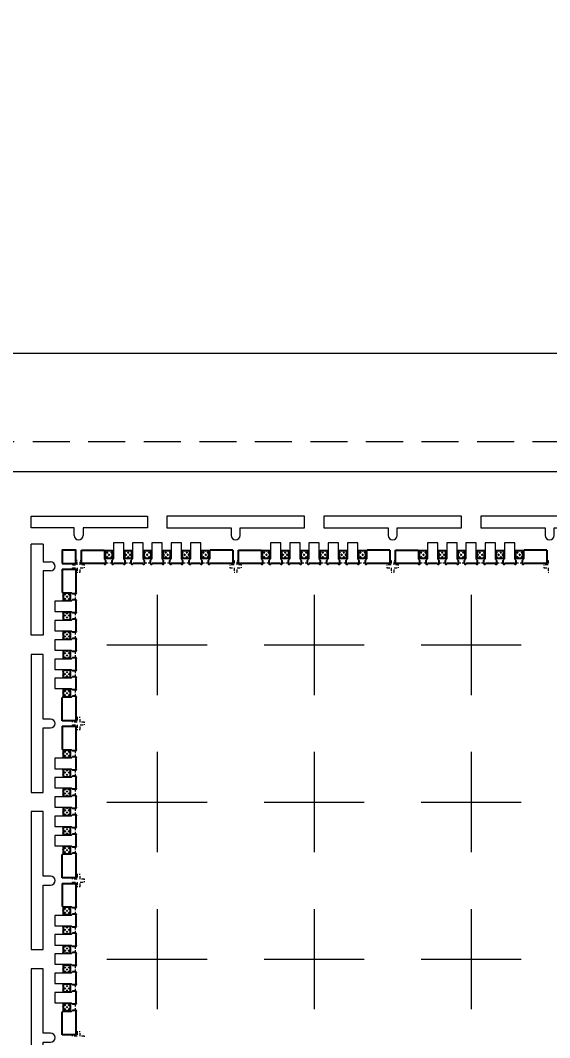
# Model space of a CAD drawing. Extents: x 2505 to 2922, y -308 to -10.
# Drawn here: x 2606.36 to 2624.23, y -97.45 to -63.13 of the extents above; entities that cross this region are included whole.
import ezdxf

# ---------------------------------------------------------------- set-up
doc = ezdxf.new("R2010")
doc.units = 0
doc.header["$LTSCALE"] = 5
doc.header["$MEASUREMENT"] = 0
for name, pattern in [('CENTER', [2, 1.25, -0.25, 0.25, -0.25]), ('HIDDEN', [0.375, 0.25, -0.125]), ('HIDDEN2', [4.7625, 3.175, -1.5875])]:
    doc.linetypes.add(name, pattern=pattern)
doc.layers.get('0').update_dxf_attribs({"linetype": 'CONTINUOUS'})
for name, color, linetype in [('1', 7, 'CONTINUOUS'), ('1D', 4, 'CONTINUOUS'), ('PLATING', 3, 'CONTINUOUS'), ('中心线', 1, 'CENTER')]:
    doc.layers.add(name, color=color, linetype=linetype)

msp = doc.modelspace()

# ---------------------------------------------------------------- hatches: boundary and pattern name
at = {"layer": 'PLATING', "lineweight": -3}
h = msp.add_hatch(dxfattribs=at)
h.set_pattern_fill('CROSS', color=3, scale=0.1)
h.set_pattern_definition([(315, (118.62963, -128.79987), (-0.070710678, -0.070710678), [0.05, -0.05]), (225, (118.66498, -128.79987), (-0.070710678, 0.070710678), [0.05, -0.05])])
h.paths.add_polyline_path([(2610.529, -81.0245), (2610.529, -81.2745), (2610.779, -81.2745), (2610.779, -81.0245)])
h.paths.add_polyline_path([(2609.879, -81.0245), (2609.879, -81.2745), (2610.129, -81.2745), (2610.129, -81.0245)])
h.paths.add_polyline_path([(2611.829, -81.0245), (2611.829, -81.2745), (2612.079, -81.2745), (2612.079, -81.0245)])
h.paths.add_polyline_path([(2609.229, -81.0245), (2609.229, -81.2745), (2609.479, -81.2745), (2609.479, -81.0245)])
h.paths.add_polyline_path([(2612.479, -81.0245), (2612.479, -81.2745), (2612.729, -81.2745), (2612.729, -81.0245)])
h.paths.add_polyline_path([(2611.179, -81.0245), (2611.179, -81.2745), (2611.429, -81.2745), (2611.429, -81.0245)])
h = msp.add_hatch(dxfattribs=at)
h.set_pattern_fill('CROSS', color=3, scale=0.1)
h.set_pattern_definition([(315, (123.92963, -128.79987), (-0.070710678, -0.070710678), [0.05, -0.05]), (225, (123.96498, -128.79987), (-0.070710678, 0.070710678), [0.05, -0.05])])
h.paths.add_polyline_path([(2615.829, -81.0245), (2615.829, -81.2745), (2616.079, -81.2745), (2616.079, -81.0245)])
h.paths.add_polyline_path([(2615.179, -81.0245), (2615.179, -81.2745), (2615.429, -81.2745), (2615.429, -81.0245)])
h.paths.add_polyline_path([(2617.129, -81.0245), (2617.129, -81.2745), (2617.379, -81.2745), (2617.379, -81.0245)])
h.paths.add_polyline_path([(2614.529, -81.0245), (2614.529, -81.2745), (2614.779, -81.2745), (2614.779, -81.0245)])
h.paths.add_polyline_path([(2617.779, -81.0245), (2617.779, -81.2745), (2618.029, -81.2745), (2618.029, -81.0245)])
h.paths.add_polyline_path([(2616.479, -81.0245), (2616.479, -81.2745), (2616.729, -81.2745), (2616.729, -81.0245)])
h = msp.add_hatch(dxfattribs=at)
h.set_pattern_fill('CROSS', color=3, scale=0.1)
h.set_pattern_definition([(315, (129.22963, -128.79987), (-0.070710678, -0.070710678), [0.05, -0.05]), (225, (129.26498, -128.79987), (-0.070710678, 0.070710678), [0.05, -0.05])])
h.paths.add_polyline_path([(2621.129, -81.0245), (2621.129, -81.2745), (2621.379, -81.2745), (2621.379, -81.0245)])
h.paths.add_polyline_path([(2620.479, -81.0245), (2620.479, -81.2745), (2620.729, -81.2745), (2620.729, -81.0245)])
h.paths.add_polyline_path([(2622.429, -81.0245), (2622.429, -81.2745), (2622.679, -81.2745), (2622.679, -81.0245)])
h.paths.add_polyline_path([(2619.829, -81.0245), (2619.829, -81.2745), (2620.079, -81.2745), (2620.079, -81.0245)])
h.paths.add_polyline_path([(2623.079, -81.0245), (2623.079, -81.2745), (2623.329, -81.2745), (2623.329, -81.0245)])
h.paths.add_polyline_path([(2621.779, -81.0245), (2621.779, -81.2745), (2622.029, -81.2745), (2622.029, -81.0245)])
h = msp.add_hatch(dxfattribs=at)
h.set_pattern_fill('CROSS', color=3, scale=0.1, angle=90)
h.set_pattern_definition([(45, (2655.57945, -2576.54886), (0.070710678, -0.070710678), [0.05, -0.05]), (315, (2655.57945, -2576.51351), (-0.070710678, -0.070710678), [0.05, -0.05])])
h.paths.add_polyline_path([(2607.804, -84.6495), (2608.054, -84.6495), (2608.054, -84.3995), (2607.804, -84.3995)])
h.paths.add_polyline_path([(2607.804, -85.2995), (2608.054, -85.2995), (2608.054, -85.0495), (2607.804, -85.0495)])
h.paths.add_polyline_path([(2607.804, -83.3495), (2608.054, -83.3495), (2608.054, -83.0995), (2607.804, -83.0995)])
h.paths.add_polyline_path([(2607.804, -85.9495), (2608.054, -85.9495), (2608.054, -85.6995), (2607.804, -85.6995)])
h.paths.add_polyline_path([(2607.804, -82.6995), (2608.054, -82.6995), (2608.054, -82.4495), (2607.804, -82.4495)])
h.paths.add_polyline_path([(2607.804, -83.9995), (2608.054, -83.9995), (2608.054, -83.7495), (2607.804, -83.7495)])
h = msp.add_hatch(dxfattribs=at)
h.set_pattern_fill('CROSS', color=3, scale=0.1, angle=90)
h.set_pattern_definition([(45, (2655.57945, -2581.84886), (0.070710678, -0.070710678), [0.05, -0.05]), (315, (2655.57945, -2581.81351), (-0.070710678, -0.070710678), [0.05, -0.05])])
h.paths.add_polyline_path([(2607.804, -89.9495), (2608.054, -89.9495), (2608.054, -89.6995), (2607.804, -89.6995)])
h.paths.add_polyline_path([(2607.804, -90.5995), (2608.054, -90.5995), (2608.054, -90.3495), (2607.804, -90.3495)])
h.paths.add_polyline_path([(2607.804, -88.6495), (2608.054, -88.6495), (2608.054, -88.3995), (2607.804, -88.3995)])
h.paths.add_polyline_path([(2607.804, -91.2495), (2608.054, -91.2495), (2608.054, -90.9995), (2607.804, -90.9995)])
h.paths.add_polyline_path([(2607.804, -87.9995), (2608.054, -87.9995), (2608.054, -87.7495), (2607.804, -87.7495)])
h.paths.add_polyline_path([(2607.804, -89.2995), (2608.054, -89.2995), (2608.054, -89.0495), (2607.804, -89.0495)])
h = msp.add_hatch(dxfattribs=at)
h.set_pattern_fill('CROSS', color=3, scale=0.1, angle=90)
h.set_pattern_definition([(45, (2655.57945, -2587.14886), (0.070710678, -0.070710678), [0.05, -0.05]), (315, (2655.57945, -2587.11351), (-0.070710678, -0.070710678), [0.05, -0.05])])
h.paths.add_polyline_path([(2607.804, -95.2495), (2608.054, -95.2495), (2608.054, -94.9995), (2607.804, -94.9995)])
h.paths.add_polyline_path([(2607.804, -95.8995), (2608.054, -95.8995), (2608.054, -95.6495), (2607.804, -95.6495)])
h.paths.add_polyline_path([(2607.804, -93.9495), (2608.054, -93.9495), (2608.054, -93.6995), (2607.804, -93.6995)])
h.paths.add_polyline_path([(2607.804, -96.5495), (2608.054, -96.5495), (2608.054, -96.2995), (2607.804, -96.2995)])
h.paths.add_polyline_path([(2607.804, -93.2995), (2608.054, -93.2995), (2608.054, -93.0495), (2607.804, -93.0495)])
h.paths.add_polyline_path([(2607.804, -94.5995), (2608.054, -94.5995), (2608.054, -94.3495), (2607.804, -94.3495)])

# ---------------------------------------------------------------- linework, layer by layer
at = {"lineweight": 0}
for p, q in [((2606.729, -80.2495, -0.0325), (2606.729, -79.8495, -0.0325)), ((2606.729, -79.8495, -0.0325), (2610.654, -79.8495, -0.0325)), ((2610.654, -79.8495, -0.0325), (2610.654, -80.2495, -0.0325)), ((2608.179, -80.2495, -0.0325), (2606.729, -80.2495, -0.0325)), ((2608.179, -80.5045, -0.0325), (2608.179, -80.2495, -0.0325)), ((2610.654, -80.2495, -0.0325), (2608.479, -80.2495, -0.0325)), ((2608.479, -80.2495, -0.0325), (2608.479, -80.5045, -0.0325)), ((2606.729, -83.8745, -0.0325), (2606.729, -80.8045, -0.0325)), ((2607.129, -80.8045, -0.0325), (2606.729, -80.8045, -0.0325)), ((2607.129, -80.8045, -0.0325), (2607.129, -81.3995, -0.0325)), ((2607.129, -81.3995, -0.0325), (2607.384, -81.3995, -0.0325)), ((2607.384, -81.6995, -0.0325), (2607.129, -81.6995, -0.0325)), ((2607.129, -81.6995, -0.0325), (2607.129, -83.8745, -0.0325)), ((2607.129, -83.8745, -0.0325), (2606.729, -83.8745, -0.0325))]:
    msp.add_line(p, q, dxfattribs=at)
for p, q in [((2608.424, -80.9995, -0.0325), (2609.204, -80.9995, -0.0325)), ((2613.534, -80.9995, -0.0325), (2612.754, -80.9995, -0.0325)), ((2613.724, -80.9995, -0.0325), (2614.504, -80.9995, -0.0325)), ((2618.834, -80.9995, -0.0325), (2618.054, -80.9995, -0.0325)), ((2619.024, -80.9995, -0.0325), (2619.804, -80.9995, -0.0325)), ((2624.134, -80.9995, -0.0325), (2623.354, -80.9995, -0.0325)), ((2607.779, -81.6445, -0.0325), (2607.779, -82.4245, -0.0325)), ((2609.249, -81.4545, -0.0325), (2609.249, -81.3495, -0.0325)), ((2609.459, -81.4545, -0.0325), (2609.459, -81.3495, -0.0325)), ((2609.899, -81.4545, -0.0325), (2609.899, -81.3495, -0.0325)), ((2610.109, -81.4545, -0.0325), (2610.109, -81.3495, -0.0325)), ((2610.549, -81.4545, -0.0325), (2610.549, -81.3495, -0.0325)), ((2610.759, -81.4545, -0.0325), (2610.759, -81.3495, -0.0325)), ((2611.199, -81.4545, -0.0325), (2611.199, -81.3495, -0.0325)), ((2611.409, -81.4545, -0.0325), (2611.409, -81.3495, -0.0325)), ((2611.849, -81.4545, -0.0325), (2611.849, -81.3495, -0.0325)), ((2612.059, -81.4545, -0.0325), (2612.059, -81.3495, -0.0325)), ((2612.499, -81.4545, -0.0325), (2612.499, -81.3495, -0.0325)), ((2612.709, -81.4545, -0.0325), (2612.709, -81.3495, -0.0325)), ((2614.549, -81.4545, -0.0325), (2614.549, -81.3495, -0.0325)), ((2614.759, -81.4545, -0.0325), (2614.759, -81.3495, -0.0325)), ((2615.199, -81.4545, -0.0325), (2615.199, -81.3495, -0.0325)), ((2615.409, -81.4545, -0.0325), (2615.409, -81.3495, -0.0325)), ((2615.849, -81.4545, -0.0325), (2615.849, -81.3495, -0.0325)), ((2616.059, -81.4545, -0.0325), (2616.059, -81.3495, -0.0325)), ((2616.499, -81.4545, -0.0325), (2616.499, -81.3495, -0.0325)), ((2616.709, -81.4545, -0.0325), (2616.709, -81.3495, -0.0325)), ((2617.149, -81.4545, -0.0325), (2617.149, -81.3495, -0.0325)), ((2617.359, -81.4545, -0.0325), (2617.359, -81.3495, -0.0325)), ((2617.799, -81.4545, -0.0325), (2617.799, -81.3495, -0.0325)), ((2618.009, -81.4545, -0.0325), (2618.009, -81.3495, -0.0325)), ((2619.849, -81.4545, -0.0325), (2619.849, -81.3495, -0.0325)), ((2620.059, -81.4545, -0.0325), (2620.059, -81.3495, -0.0325)), ((2620.499, -81.4545, -0.0325), (2620.499, -81.3495, -0.0325)), ((2620.709, -81.4545, -0.0325), (2620.709, -81.3495, -0.0325)), ((2621.149, -81.4545, -0.0325), (2621.149, -81.3495, -0.0325)), ((2621.359, -81.4545, -0.0325), (2621.359, -81.3495, -0.0325)), ((2621.799, -81.4545, -0.0325), (2621.799, -81.3495, -0.0325)), ((2622.009, -81.4545, -0.0325), (2622.009, -81.3495, -0.0325)), ((2622.449, -81.4545, -0.0325), (2622.449, -81.3495, -0.0325)), ((2622.659, -81.4545, -0.0325), (2622.659, -81.3495, -0.0325)), ((2623.099, -81.4545, -0.0325), (2623.099, -81.3495, -0.0325)), ((2623.309, -81.4545, -0.0325), (2623.309, -81.3495, -0.0325)), ((2608.234, -82.4695, -0.0325), (2608.129, -82.4695, -0.0325)), ((2608.234, -82.6795, -0.0325), (2608.129, -82.6795, -0.0325)), ((2608.234, -83.1195, -0.0325), (2608.129, -83.1195, -0.0325)), ((2608.234, -83.3295, -0.0325), (2608.129, -83.3295, -0.0325)), ((2608.234, -83.7695, -0.0325), (2608.129, -83.7695, -0.0325)), ((2608.234, -83.9795, -0.0325), (2608.129, -83.9795, -0.0325)), ((2608.234, -84.4195, -0.0325), (2608.129, -84.4195, -0.0325)), ((2608.234, -84.6295, -0.0325), (2608.129, -84.6295, -0.0325)), ((2608.234, -85.0695, -0.0325), (2608.129, -85.0695, -0.0325)), ((2608.234, -85.2795, -0.0325), (2608.129, -85.2795, -0.0325)), ((2608.234, -85.7195, -0.0325), (2608.129, -85.7195, -0.0325)), ((2607.779, -86.7545, -0.0325), (2607.779, -85.9745, -0.0325)), ((2608.234, -85.9295, -0.0325), (2608.129, -85.9295, -0.0325)), ((2607.779, -86.9445, -0.0325), (2607.779, -87.7245, -0.0325)), ((2608.234, -87.7695, -0.0325), (2608.129, -87.7695, -0.0325)), ((2608.234, -87.9795, -0.0325), (2608.129, -87.9795, -0.0325)), ((2608.234, -88.4195, -0.0325), (2608.129, -88.4195, -0.0325)), ((2608.234, -88.6295, -0.0325), (2608.129, -88.6295, -0.0325)), ((2608.234, -89.0695, -0.0325), (2608.129, -89.0695, -0.0325)), ((2608.234, -89.2795, -0.0325), (2608.129, -89.2795, -0.0325)), ((2608.234, -89.7195, -0.0325), (2608.129, -89.7195, -0.0325)), ((2608.234, -89.9295, -0.0325), (2608.129, -89.9295, -0.0325)), ((2608.234, -90.3695, -0.0325), (2608.129, -90.3695, -0.0325)), ((2608.234, -90.5795, -0.0325), (2608.129, -90.5795, -0.0325)), ((2607.779, -92.0545, -0.0325), (2607.779, -91.2745, -0.0325)), ((2608.234, -91.0195, -0.0325), (2608.129, -91.0195, -0.0325)), ((2608.234, -91.2295, -0.0325), (2608.129, -91.2295, -0.0325)), ((2607.779, -92.2445, -0.0325), (2607.779, -93.0245, -0.0325)), ((2608.234, -93.0695, -0.0325), (2608.129, -93.0695, -0.0325)), ((2608.234, -93.2795, -0.0325), (2608.129, -93.2795, -0.0325)), ((2608.234, -93.7195, -0.0325), (2608.129, -93.7195, -0.0325)), ((2608.234, -93.9295, -0.0325), (2608.129, -93.9295, -0.0325)), ((2608.234, -94.3695, -0.0325), (2608.129, -94.3695, -0.0325)), ((2608.234, -94.5795, -0.0325), (2608.129, -94.5795, -0.0325)), ((2608.234, -95.0195, -0.0325), (2608.129, -95.0195, -0.0325)), ((2608.234, -95.2295, -0.0325), (2608.129, -95.2295, -0.0325)), ((2608.234, -95.6695, -0.0325), (2608.129, -95.6695, -0.0325)), ((2608.234, -95.8795, -0.0325), (2608.129, -95.8795, -0.0325)), ((2608.234, -96.3195, -0.0325), (2608.129, -96.3195, -0.0325)), ((2607.779, -97.3545, -0.0325), (2607.779, -96.5745, -0.0325)), ((2608.234, -96.5295, -0.0325), (2608.129, -96.5295, -0.0325))]:
    msp.add_line(p, q)
at = {"lineweight": 0, "elevation": -0.0325}
msp.add_lwpolyline([(2677.229, -152.3495), (2601.729, -152.3495), (2600.729, -151.3495), (2600.729, -140.8495), (2601.329, -140.8495, 0.4142136), (2601.729, -140.4495), (2601.729, -121.2495, 0.4142136), (2601.329, -120.8495), (2600.729, -120.8495), (2600.729, -105.8495), (2601.329, -105.8495, 0.4142136), (2601.729, -105.4495), (2601.729, -86.2495, 0.4142136), (2601.329, -85.8495), (2600.729, -85.8495), (2600.729, -75.3495), (2601.729, -74.3495), (2677.229, -74.3495)], format="xyb", dxfattribs=at)
at = {"color": 1, "lineweight": 0, "elevation": -0.0325}
msp.add_lwpolyline([(2677.229, -148.3495), (2605.229, -148.3495), (2605.229, -78.3495), (2677.229, -78.3495)], dxfattribs=at)
at = {"lineweight": 0, "elevation": -0.0325}
for points in [[(2613.479, -80.5045, 1), (2613.779, -80.5045), (2613.779, -80.2495), (2615.954, -80.2495), (2615.954, -79.8495), (2611.304, -79.8495), (2611.304, -80.2495), (2613.479, -80.2495)], [(2618.779, -80.5045, 1), (2619.079, -80.5045), (2619.079, -80.2495), (2621.254, -80.2495), (2621.254, -79.8495), (2616.604, -79.8495), (2616.604, -80.2495), (2618.779, -80.2495)], [(2624.079, -80.5045, 1), (2624.379, -80.5045), (2624.379, -80.2495), (2626.554, -80.2495), (2626.554, -79.8495), (2621.904, -79.8495), (2621.904, -80.2495), (2624.079, -80.2495)], [(2607.384, -86.9995, 1), (2607.384, -86.6995), (2607.129, -86.6995), (2607.129, -84.5245), (2606.729, -84.5245), (2606.729, -89.1745), (2607.129, -89.1745), (2607.129, -86.9995)], [(2607.384, -92.2995, 1), (2607.384, -91.9995), (2607.129, -91.9995), (2607.129, -89.8245), (2606.729, -89.8245), (2606.729, -94.4745), (2607.129, -94.4745), (2607.129, -92.2995)], [(2607.384, -97.5995, 1), (2607.384, -97.2995), (2607.129, -97.2995), (2607.129, -95.1245), (2606.729, -95.1245), (2606.729, -99.7745), (2607.129, -99.7745), (2607.129, -97.5995)]]:
    msp.add_lwpolyline(points, format="xyb", close=True, dxfattribs=at)
at = {"elevation": -0.0325}
msp.add_lwpolyline([(2607.779, -81.4545), (2608.234, -81.4545), (2608.234, -80.9995), (2607.779, -80.9995)], close=True, dxfattribs=at)
for points in [[(2609.199, -81.4545), (2608.424, -81.4545), (2608.424, -80.9995)], [(2613.534, -80.9995), (2613.534, -81.4545), (2612.759, -81.4545)], [(2614.499, -81.4545), (2613.724, -81.4545), (2613.724, -80.9995)], [(2618.834, -80.9995), (2618.834, -81.4545), (2618.059, -81.4545)], [(2619.799, -81.4545), (2619.024, -81.4545), (2619.024, -80.9995)], [(2624.134, -80.9995), (2624.134, -81.4545), (2623.359, -81.4545)], [(2607.779, -81.6445), (2608.234, -81.6445), (2608.234, -82.4195)], [(2609.849, -81.4545), (2609.509, -81.4545)], [(2610.499, -81.4545), (2610.159, -81.4545)], [(2611.149, -81.4545), (2610.809, -81.4545)], [(2611.799, -81.4545), (2611.459, -81.4545)], [(2612.449, -81.4545), (2612.109, -81.4545)], [(2615.149, -81.4545), (2614.809, -81.4545)], [(2615.799, -81.4545), (2615.459, -81.4545)], [(2616.449, -81.4545), (2616.109, -81.4545)], [(2617.099, -81.4545), (2616.759, -81.4545)], [(2617.749, -81.4545), (2617.409, -81.4545)], [(2620.449, -81.4545), (2620.109, -81.4545)], [(2621.099, -81.4545), (2620.759, -81.4545)], [(2621.749, -81.4545), (2621.409, -81.4545)], [(2622.399, -81.4545), (2622.059, -81.4545)], [(2623.049, -81.4545), (2622.709, -81.4545)], [(2608.234, -82.7295), (2608.234, -83.0695)], [(2608.234, -83.3795), (2608.234, -83.7195)], [(2608.234, -84.0295), (2608.234, -84.3695)], [(2608.234, -84.6795), (2608.234, -85.0195)], [(2608.234, -85.3295), (2608.234, -85.6695)], [(2608.234, -85.9795), (2608.234, -86.7545), (2607.779, -86.7545)], [(2607.779, -86.9445), (2608.234, -86.9445), (2608.234, -87.7195)], [(2608.234, -88.0295), (2608.234, -88.3695)], [(2608.234, -88.6795), (2608.234, -89.0195)], [(2608.234, -89.3295), (2608.234, -89.6695)], [(2608.234, -89.9795), (2608.234, -90.3195)], [(2608.234, -90.6295), (2608.234, -90.9695)], [(2608.234, -91.2795), (2608.234, -92.0545), (2607.779, -92.0545)], [(2607.779, -92.2445), (2608.234, -92.2445), (2608.234, -93.0195)], [(2608.234, -93.3295), (2608.234, -93.6695)], [(2608.234, -93.9795), (2608.234, -94.3195)], [(2608.234, -94.6295), (2608.234, -94.9695)], [(2608.234, -95.2795), (2608.234, -95.6195)], [(2608.234, -95.9295), (2608.234, -96.2695)], [(2608.234, -96.5795), (2608.234, -97.3545), (2607.779, -97.3545)]]:
    msp.add_lwpolyline(points, dxfattribs=at)
at = {"lineweight": 0}
for centre, start, end in [((2608.329, -80.5045, -0.0325), 180, 0), ((2607.384, -81.5495, -0.0325), 270, 90)]:
    msp.add_arc(centre, 0.15, start, end, dxfattribs=at)
for centre, start, end in [((2609.224, -81.4545, -0.0325), 180, 360), ((2609.484, -81.4545, -0.0325), 180, 360), ((2609.874, -81.4545, -0.0325), 180, 360), ((2610.134, -81.4545, -0.0325), 180, 360), ((2610.524, -81.4545, -0.0325), 180, 360), ((2610.784, -81.4545, -0.0325), 180, 360), ((2611.174, -81.4545, -0.0325), 180, 360), ((2611.434, -81.4545, -0.0325), 180, 360), ((2611.824, -81.4545, -0.0325), 180, 360), ((2612.084, -81.4545, -0.0325), 180, 360), ((2612.474, -81.4545, -0.0325), 180, 360), ((2612.734, -81.4545, -0.0325), 180, 360), ((2614.524, -81.4545, -0.0325), 180, 360), ((2614.784, -81.4545, -0.0325), 180, 360), ((2615.174, -81.4545, -0.0325), 180, 360), ((2615.434, -81.4545, -0.0325), 180, 360), ((2615.824, -81.4545, -0.0325), 180, 360), ((2616.084, -81.4545, -0.0325), 180, 360), ((2616.474, -81.4545, -0.0325), 180, 360), ((2616.734, -81.4545, -0.0325), 180, 360), ((2617.124, -81.4545, -0.0325), 180, 360), ((2617.384, -81.4545, -0.0325), 180, 360), ((2617.774, -81.4545, -0.0325), 180, 360), ((2618.034, -81.4545, -0.0325), 180, 360), ((2619.824, -81.4545, -0.0325), 180, 360), ((2620.084, -81.4545, -0.0325), 180, 360), ((2620.474, -81.4545, -0.0325), 180, 360), ((2620.734, -81.4545, -0.0325), 180, 360), ((2621.124, -81.4545, -0.0325), 180, 360), ((2621.384, -81.4545, -0.0325), 180, 360), ((2621.774, -81.4545, -0.0325), 180, 360), ((2622.034, -81.4545, -0.0325), 180, 360), ((2622.424, -81.4545, -0.0325), 180, 360), ((2622.684, -81.4545, -0.0325), 180, 360), ((2623.074, -81.4545, -0.0325), 180, 360), ((2623.334, -81.4545, -0.0325), 180, 360), ((2608.234, -82.4445, -0.0325), 270, 90), ((2608.234, -82.7045, -0.0325), 270, 90), ((2608.234, -83.0945, -0.0325), 270, 90), ((2608.234, -83.3545, -0.0325), 270, 90), ((2608.234, -83.7445, -0.0325), 270, 90), ((2608.234, -84.0045, -0.0325), 270, 90), ((2608.234, -84.3945, -0.0325), 270, 90), ((2608.234, -84.6545, -0.0325), 270, 90), ((2608.234, -85.0445, -0.0325), 270, 90), ((2608.234, -85.3045, -0.0325), 270, 90), ((2608.234, -85.6945, -0.0325), 270, 90), ((2608.234, -85.9545, -0.0325), 270, 90), ((2608.234, -87.7445, -0.0325), 270, 90), ((2608.234, -88.0045, -0.0325), 270, 90), ((2608.234, -88.3945, -0.0325), 270, 90), ((2608.234, -88.6545, -0.0325), 270, 90), ((2608.234, -89.0445, -0.0325), 270, 90), ((2608.234, -89.3045, -0.0325), 270, 90), ((2608.234, -89.6945, -0.0325), 270, 90), ((2608.234, -89.9545, -0.0325), 270, 90), ((2608.234, -90.3445, -0.0325), 270, 90), ((2608.234, -90.6045, -0.0325), 270, 90), ((2608.234, -90.9945, -0.0325), 270, 90), ((2608.234, -91.2545, -0.0325), 270, 90), ((2608.234, -93.0445, -0.0325), 270, 90), ((2608.234, -93.3045, -0.0325), 270, 90), ((2608.234, -93.6945, -0.0325), 270, 90), ((2608.234, -93.9545, -0.0325), 270, 90), ((2608.234, -94.3445, -0.0325), 270, 90), ((2608.234, -94.6045, -0.0325), 270, 90), ((2608.234, -94.9945, -0.0325), 270, 90), ((2608.234, -95.2545, -0.0325), 270, 90), ((2608.234, -95.6445, -0.0325), 270, 90), ((2608.234, -95.9045, -0.0325), 270, 90), ((2608.234, -96.2945, -0.0325), 270, 90), ((2608.234, -96.5545, -0.0325), 270, 90)]:
    msp.add_arc(centre, 0.025, start, end)
at = {"layer": '1', "color": 0, "lineweight": 0}
for p, q in [((2609.204, -81.2995, -0.0325), (2609.204, -80.9995, -0.0325)), ((2609.504, -80.7495, -0.0325), (2609.504, -81.2995, -0.0325)), ((2609.854, -80.7495, -0.0325), (2609.504, -80.7495, -0.0325)), ((2609.854, -81.2995, -0.0325), (2609.854, -80.7495, -0.0325)), ((2610.154, -80.7495, -0.0325), (2610.154, -81.2995, -0.0325)), ((2610.504, -80.7495, -0.0325), (2610.154, -80.7495, -0.0325)), ((2610.504, -81.2995, -0.0325), (2610.504, -80.7495, -0.0325)), ((2610.804, -80.7495, -0.0325), (2610.804, -81.2995, -0.0325)), ((2611.154, -80.7495, -0.0325), (2610.804, -80.7495, -0.0325)), ((2611.154, -81.2995, -0.0325), (2611.154, -80.7495, -0.0325)), ((2611.454, -80.7495, -0.0325), (2611.454, -81.2995, -0.0325)), ((2611.804, -80.7495, -0.0325), (2611.454, -80.7495, -0.0325)), ((2611.804, -81.2995, -0.0325), (2611.804, -80.7495, -0.0325)), ((2612.104, -80.7495, -0.0325), (2612.104, -81.2995, -0.0325)), ((2612.454, -80.7495, -0.0325), (2612.104, -80.7495, -0.0325)), ((2612.454, -81.2995, -0.0325), (2612.454, -80.7495, -0.0325)), ((2612.754, -80.9995, -0.0325), (2612.754, -81.2995, -0.0325)), ((2614.504, -81.2995, -0.0325), (2614.504, -80.9995, -0.0325)), ((2614.804, -80.7495, -0.0325), (2614.804, -81.2995, -0.0325)), ((2615.154, -80.7495, -0.0325), (2614.804, -80.7495, -0.0325)), ((2615.154, -81.2995, -0.0325), (2615.154, -80.7495, -0.0325)), ((2615.454, -80.7495, -0.0325), (2615.454, -81.2995, -0.0325)), ((2615.804, -80.7495, -0.0325), (2615.454, -80.7495, -0.0325)), ((2615.804, -81.2995, -0.0325), (2615.804, -80.7495, -0.0325)), ((2616.104, -80.7495, -0.0325), (2616.104, -81.2995, -0.0325)), ((2616.454, -80.7495, -0.0325), (2616.104, -80.7495, -0.0325)), ((2616.454, -81.2995, -0.0325), (2616.454, -80.7495, -0.0325)), ((2616.754, -80.7495, -0.0325), (2616.754, -81.2995, -0.0325)), ((2617.104, -80.7495, -0.0325), (2616.754, -80.7495, -0.0325)), ((2617.104, -81.2995, -0.0325), (2617.104, -80.7495, -0.0325)), ((2617.404, -80.7495, -0.0325), (2617.404, -81.2995, -0.0325)), ((2617.754, -80.7495, -0.0325), (2617.404, -80.7495, -0.0325)), ((2617.754, -81.2995, -0.0325), (2617.754, -80.7495, -0.0325)), ((2618.054, -80.9995, -0.0325), (2618.054, -81.2995, -0.0325)), ((2619.804, -81.2995, -0.0325), (2619.804, -80.9995, -0.0325)), ((2620.104, -80.7495, -0.0325), (2620.104, -81.2995, -0.0325)), ((2620.454, -80.7495, -0.0325), (2620.104, -80.7495, -0.0325)), ((2620.454, -81.2995, -0.0325), (2620.454, -80.7495, -0.0325)), ((2620.754, -80.7495, -0.0325), (2620.754, -81.2995, -0.0325)), ((2621.104, -80.7495, -0.0325), (2620.754, -80.7495, -0.0325)), ((2621.104, -81.2995, -0.0325), (2621.104, -80.7495, -0.0325)), ((2621.404, -80.7495, -0.0325), (2621.404, -81.2995, -0.0325)), ((2621.754, -80.7495, -0.0325), (2621.404, -80.7495, -0.0325)), ((2621.754, -81.2995, -0.0325), (2621.754, -80.7495, -0.0325)), ((2622.054, -80.7495, -0.0325), (2622.054, -81.2995, -0.0325)), ((2622.404, -80.7495, -0.0325), (2622.054, -80.7495, -0.0325)), ((2622.404, -81.2995, -0.0325), (2622.404, -80.7495, -0.0325)), ((2622.704, -80.7495, -0.0325), (2622.704, -81.2995, -0.0325)), ((2623.054, -80.7495, -0.0325), (2622.704, -80.7495, -0.0325)), ((2623.054, -81.2995, -0.0325), (2623.054, -80.7495, -0.0325)), ((2623.354, -80.9995, -0.0325), (2623.354, -81.2995, -0.0325)), ((2609.249, -81.3495, -0.0325), (2609.204, -81.2995, -0.0325)), ((2609.459, -81.3495, -0.0325), (2609.504, -81.2995, -0.0325)), ((2609.899, -81.3495, -0.0325), (2609.854, -81.2995, -0.0325)), ((2610.109, -81.3495, -0.0325), (2610.154, -81.2995, -0.0325)), ((2610.549, -81.3495, -0.0325), (2610.504, -81.2995, -0.0325)), ((2610.759, -81.3495, -0.0325), (2610.804, -81.2995, -0.0325)), ((2611.199, -81.3495, -0.0325), (2611.154, -81.2995, -0.0325)), ((2611.409, -81.3495, -0.0325), (2611.454, -81.2995, -0.0325)), ((2611.849, -81.3495, -0.0325), (2611.804, -81.2995, -0.0325)), ((2612.059, -81.3495, -0.0325), (2612.104, -81.2995, -0.0325)), ((2612.499, -81.3495, -0.0325), (2612.454, -81.2995, -0.0325)), ((2612.709, -81.3495, -0.0325), (2612.754, -81.2995, -0.0325)), ((2614.549, -81.3495, -0.0325), (2614.504, -81.2995, -0.0325)), ((2614.759, -81.3495, -0.0325), (2614.804, -81.2995, -0.0325)), ((2615.199, -81.3495, -0.0325), (2615.154, -81.2995, -0.0325)), ((2615.409, -81.3495, -0.0325), (2615.454, -81.2995, -0.0325)), ((2615.849, -81.3495, -0.0325), (2615.804, -81.2995, -0.0325)), ((2616.059, -81.3495, -0.0325), (2616.104, -81.2995, -0.0325)), ((2616.499, -81.3495, -0.0325), (2616.454, -81.2995, -0.0325)), ((2616.709, -81.3495, -0.0325), (2616.754, -81.2995, -0.0325)), ((2617.149, -81.3495, -0.0325), (2617.104, -81.2995, -0.0325)), ((2617.359, -81.3495, -0.0325), (2617.404, -81.2995, -0.0325)), ((2617.799, -81.3495, -0.0325), (2617.754, -81.2995, -0.0325)), ((2618.009, -81.3495, -0.0325), (2618.054, -81.2995, -0.0325)), ((2619.849, -81.3495, -0.0325), (2619.804, -81.2995, -0.0325)), ((2620.059, -81.3495, -0.0325), (2620.104, -81.2995, -0.0325)), ((2620.499, -81.3495, -0.0325), (2620.454, -81.2995, -0.0325)), ((2620.709, -81.3495, -0.0325), (2620.754, -81.2995, -0.0325)), ((2621.149, -81.3495, -0.0325), (2621.104, -81.2995, -0.0325)), ((2621.359, -81.3495, -0.0325), (2621.404, -81.2995, -0.0325)), ((2621.799, -81.3495, -0.0325), (2621.754, -81.2995, -0.0325)), ((2622.009, -81.3495, -0.0325), (2622.054, -81.2995, -0.0325)), ((2622.449, -81.3495, -0.0325), (2622.404, -81.2995, -0.0325)), ((2622.659, -81.3495, -0.0325), (2622.704, -81.2995, -0.0325)), ((2623.099, -81.3495, -0.0325), (2623.054, -81.2995, -0.0325)), ((2623.309, -81.3495, -0.0325), (2623.354, -81.2995, -0.0325)), ((2607.779, -82.4245, -0.0325), (2608.079, -82.4245, -0.0325)), ((2608.129, -82.4695, -0.0325), (2608.079, -82.4245, -0.0325)), ((2608.129, -82.6795, -0.0325), (2608.079, -82.7245, -0.0325)), ((2608.079, -82.7245, -0.0325), (2607.529, -82.7245, -0.0325)), ((2607.529, -82.7245, -0.0325), (2607.529, -83.0745, -0.0325)), ((2607.529, -83.0745, -0.0325), (2608.079, -83.0745, -0.0325)), ((2608.079, -83.3745, -0.0325), (2607.529, -83.3745, -0.0325)), ((2607.529, -83.3745, -0.0325), (2607.529, -83.7245, -0.0325)), ((2608.129, -83.1195, -0.0325), (2608.079, -83.0745, -0.0325)), ((2608.129, -83.3295, -0.0325), (2608.079, -83.3745, -0.0325)), ((2607.529, -83.7245, -0.0325), (2608.079, -83.7245, -0.0325)), ((2608.129, -83.7695, -0.0325), (2608.079, -83.7245, -0.0325)), ((2608.079, -84.0245, -0.0325), (2607.529, -84.0245, -0.0325)), ((2607.529, -84.0245, -0.0325), (2607.529, -84.3745, -0.0325)), ((2608.129, -83.9795, -0.0325), (2608.079, -84.0245, -0.0325)), ((2607.529, -84.3745, -0.0325), (2608.079, -84.3745, -0.0325)), ((2608.129, -84.4195, -0.0325), (2608.079, -84.3745, -0.0325)), ((2608.079, -84.6745, -0.0325), (2607.529, -84.6745, -0.0325)), ((2607.529, -84.6745, -0.0325), (2607.529, -85.0245, -0.0325)), ((2608.129, -84.6295, -0.0325), (2608.079, -84.6745, -0.0325)), ((2607.529, -85.0245, -0.0325), (2608.079, -85.0245, -0.0325)), ((2608.129, -85.0695, -0.0325), (2608.079, -85.0245, -0.0325)), ((2608.079, -85.3245, -0.0325), (2607.529, -85.3245, -0.0325)), ((2607.529, -85.3245, -0.0325), (2607.529, -85.6745, -0.0325)), ((2608.129, -85.2795, -0.0325), (2608.079, -85.3245, -0.0325)), ((2607.529, -85.6745, -0.0325), (2608.079, -85.6745, -0.0325)), ((2608.129, -85.7195, -0.0325), (2608.079, -85.6745, -0.0325)), ((2608.079, -85.9745, -0.0325), (2607.779, -85.9745, -0.0325)), ((2608.129, -85.9295, -0.0325), (2608.079, -85.9745, -0.0325)), ((2607.779, -87.7245, -0.0325), (2608.079, -87.7245, -0.0325)), ((2608.129, -87.7695, -0.0325), (2608.079, -87.7245, -0.0325)), ((2608.079, -88.0245, -0.0325), (2607.529, -88.0245, -0.0325)), ((2607.529, -88.0245, -0.0325), (2607.529, -88.3745, -0.0325)), ((2608.129, -87.9795, -0.0325), (2608.079, -88.0245, -0.0325)), ((2607.529, -88.3745, -0.0325), (2608.079, -88.3745, -0.0325)), ((2608.129, -88.4195, -0.0325), (2608.079, -88.3745, -0.0325)), ((2608.079, -88.6745, -0.0325), (2607.529, -88.6745, -0.0325)), ((2607.529, -88.6745, -0.0325), (2607.529, -89.0245, -0.0325)), ((2608.129, -88.6295, -0.0325), (2608.079, -88.6745, -0.0325)), ((2607.529, -89.0245, -0.0325), (2608.079, -89.0245, -0.0325)), ((2608.129, -89.0695, -0.0325), (2608.079, -89.0245, -0.0325)), ((2608.079, -89.3245, -0.0325), (2607.529, -89.3245, -0.0325)), ((2607.529, -89.3245, -0.0325), (2607.529, -89.6745, -0.0325)), ((2608.129, -89.2795, -0.0325), (2608.079, -89.3245, -0.0325)), ((2607.529, -89.6745, -0.0325), (2608.079, -89.6745, -0.0325)), ((2608.129, -89.7195, -0.0325), (2608.079, -89.6745, -0.0325)), ((2608.079, -89.9745, -0.0325), (2607.529, -89.9745, -0.0325)), ((2607.529, -89.9745, -0.0325), (2607.529, -90.3245, -0.0325)), ((2608.129, -89.9295, -0.0325), (2608.079, -89.9745, -0.0325)), ((2607.529, -90.3245, -0.0325), (2608.079, -90.3245, -0.0325)), ((2608.129, -90.3695, -0.0325), (2608.079, -90.3245, -0.0325)), ((2608.129, -90.5795, -0.0325), (2608.079, -90.6245, -0.0325)), ((2608.079, -90.6245, -0.0325), (2607.529, -90.6245, -0.0325)), ((2607.529, -90.6245, -0.0325), (2607.529, -90.9745, -0.0325)), ((2607.529, -90.9745, -0.0325), (2608.079, -90.9745, -0.0325)), ((2608.079, -91.2745, -0.0325), (2607.779, -91.2745, -0.0325)), ((2608.129, -91.0195, -0.0325), (2608.079, -90.9745, -0.0325)), ((2608.129, -91.2295, -0.0325), (2608.079, -91.2745, -0.0325)), ((2608.079, -93.3245, -0.0325), (2607.529, -93.3245, -0.0325)), ((2607.529, -93.3245, -0.0325), (2607.529, -93.6745, -0.0325)), ((2607.779, -93.0245, -0.0325), (2608.079, -93.0245, -0.0325)), ((2608.129, -93.0695, -0.0325), (2608.079, -93.0245, -0.0325)), ((2608.129, -93.2795, -0.0325), (2608.079, -93.3245, -0.0325)), ((2607.529, -93.6745, -0.0325), (2608.079, -93.6745, -0.0325)), ((2608.129, -93.7195, -0.0325), (2608.079, -93.6745, -0.0325)), ((2608.079, -93.9745, -0.0325), (2607.529, -93.9745, -0.0325)), ((2607.529, -93.9745, -0.0325), (2607.529, -94.3245, -0.0325)), ((2608.129, -93.9295, -0.0325), (2608.079, -93.9745, -0.0325)), ((2607.529, -94.3245, -0.0325), (2608.079, -94.3245, -0.0325)), ((2608.129, -94.3695, -0.0325), (2608.079, -94.3245, -0.0325)), ((2608.079, -94.6245, -0.0325), (2607.529, -94.6245, -0.0325)), ((2607.529, -94.6245, -0.0325), (2607.529, -94.9745, -0.0325)), ((2608.129, -94.5795, -0.0325), (2608.079, -94.6245, -0.0325)), ((2607.529, -94.9745, -0.0325), (2608.079, -94.9745, -0.0325)), ((2608.129, -95.0195, -0.0325), (2608.079, -94.9745, -0.0325)), ((2608.079, -95.2745, -0.0325), (2607.529, -95.2745, -0.0325)), ((2607.529, -95.2745, -0.0325), (2607.529, -95.6245, -0.0325)), ((2608.129, -95.2295, -0.0325), (2608.079, -95.2745, -0.0325)), ((2607.529, -95.6245, -0.0325), (2608.079, -95.6245, -0.0325)), ((2608.129, -95.6695, -0.0325), (2608.079, -95.6245, -0.0325)), ((2608.079, -95.9245, -0.0325), (2607.529, -95.9245, -0.0325)), ((2607.529, -95.9245, -0.0325), (2607.529, -96.2745, -0.0325)), ((2608.129, -95.8795, -0.0325), (2608.079, -95.9245, -0.0325)), ((2607.529, -96.2745, -0.0325), (2608.079, -96.2745, -0.0325)), ((2608.129, -96.3195, -0.0325), (2608.079, -96.2745, -0.0325)), ((2608.079, -96.5745, -0.0325), (2607.779, -96.5745, -0.0325)), ((2608.129, -96.5295, -0.0325), (2608.079, -96.5745, -0.0325))]:
    msp.add_line(p, q, dxfattribs=at)
at = {"layer": '1D', "color": 4, "linetype": 'HIDDEN', "lineweight": 0}
msp.add_line((2681.155, -77.3495, -0.0325), (2600.729, -77.3495, -0.0325), dxfattribs=at)
at = {"layer": '1D', "color": 4, "linetype": 'HIDDEN', "lineweight": 0, "ltscale": 0.05, "elevation": -0.0325}
for points in [[(2608.129, -81.4545), (2608.129, -81.4995), (2608.279, -81.4995), (2608.279, -81.3495), (2608.234, -81.3495)], [(2608.129, -81.6445), (2608.129, -81.5995), (2608.279, -81.5995), (2608.279, -81.7495), (2608.304, -81.7495)], [(2608.354, -81.7495), (2608.379, -81.7495), (2608.379, -81.5995), (2608.529, -81.5995), (2608.529, -81.5745)], [(2608.529, -81.5245), (2608.529, -81.4995), (2608.379, -81.4995), (2608.379, -81.3495), (2608.424, -81.3495)], [(2613.534, -81.3495), (2613.579, -81.3495), (2613.579, -81.4995), (2613.429, -81.4995), (2613.429, -81.5245)], [(2613.429, -81.5745), (2613.429, -81.5995), (2613.579, -81.5995), (2613.579, -81.7495), (2613.604, -81.7495)], [(2613.654, -81.7495), (2613.679, -81.7495), (2613.679, -81.5995), (2613.829, -81.5995), (2613.829, -81.5745)], [(2613.829, -81.5245), (2613.829, -81.4995), (2613.679, -81.4995), (2613.679, -81.3495), (2613.724, -81.3495)], [(2618.834, -81.3495), (2618.879, -81.3495), (2618.879, -81.4995), (2618.729, -81.4995), (2618.729, -81.5245)], [(2618.729, -81.5745), (2618.729, -81.5995), (2618.879, -81.5995), (2618.879, -81.7495), (2618.904, -81.7495)], [(2618.954, -81.7495), (2618.979, -81.7495), (2618.979, -81.5995), (2619.129, -81.5995), (2619.129, -81.5745)], [(2619.129, -81.5245), (2619.129, -81.4995), (2618.979, -81.4995), (2618.979, -81.3495), (2619.024, -81.3495)], [(2624.134, -81.3495), (2624.179, -81.3495), (2624.179, -81.4995), (2624.029, -81.4995), (2624.029, -81.5245)], [(2624.029, -81.5745), (2624.029, -81.5995), (2624.179, -81.5995), (2624.179, -81.7495), (2624.204, -81.7495)], [(2608.304, -86.6495), (2608.279, -86.6495), (2608.279, -86.7995), (2608.129, -86.7995), (2608.129, -86.7545)], [(2608.529, -86.8245), (2608.529, -86.7995), (2608.379, -86.7995), (2608.379, -86.6495), (2608.354, -86.6495)], [(2608.129, -86.9445), (2608.129, -86.8995), (2608.279, -86.8995), (2608.279, -87.0495), (2608.304, -87.0495)], [(2608.354, -87.0495), (2608.379, -87.0495), (2608.379, -86.8995), (2608.529, -86.8995), (2608.529, -86.8745)], [(2608.304, -91.9495), (2608.279, -91.9495), (2608.279, -92.0995), (2608.129, -92.0995), (2608.129, -92.0545)], [(2608.529, -92.1245), (2608.529, -92.0995), (2608.379, -92.0995), (2608.379, -91.9495), (2608.354, -91.9495)], [(2608.129, -92.2445), (2608.129, -92.1995), (2608.279, -92.1995), (2608.279, -92.3495), (2608.304, -92.3495)], [(2608.354, -92.3495), (2608.379, -92.3495), (2608.379, -92.1995), (2608.529, -92.1995), (2608.529, -92.1745)], [(2608.304, -97.2495), (2608.279, -97.2495), (2608.279, -97.3995), (2608.129, -97.3995), (2608.129, -97.3545)], [(2608.529, -97.4245), (2608.529, -97.3995), (2608.379, -97.3995), (2608.379, -97.2495), (2608.354, -97.2495)]]:
    msp.add_lwpolyline(points, dxfattribs=at)
at = {"layer": '1D', "linetype": 'HIDDEN2', "lineweight": 13, "ltscale": 0.005, "elevation": -0.0325}
for points in [[(2609.249, -81.4295), (2609.329, -81.4295)], [(2609.379, -81.4295), (2609.459, -81.4295)], [(2609.899, -81.4295), (2609.979, -81.4295)], [(2610.029, -81.4295), (2610.109, -81.4295)], [(2610.549, -81.4295), (2610.629, -81.4295)], [(2610.679, -81.4295), (2610.759, -81.4295)], [(2611.199, -81.4295), (2611.279, -81.4295)], [(2611.329, -81.4295), (2611.409, -81.4295)], [(2611.849, -81.4295), (2611.929, -81.4295)], [(2611.979, -81.4295), (2612.059, -81.4295)], [(2612.499, -81.4295), (2612.579, -81.4295)], [(2612.629, -81.4295), (2612.709, -81.4295)], [(2614.549, -81.4295), (2614.629, -81.4295)], [(2614.679, -81.4295), (2614.759, -81.4295)], [(2615.199, -81.4295), (2615.279, -81.4295)], [(2615.329, -81.4295), (2615.409, -81.4295)], [(2615.849, -81.4295), (2615.929, -81.4295)], [(2615.979, -81.4295), (2616.059, -81.4295)], [(2616.499, -81.4295), (2616.579, -81.4295)], [(2616.629, -81.4295), (2616.709, -81.4295)], [(2617.149, -81.4295), (2617.229, -81.4295)], [(2617.279, -81.4295), (2617.359, -81.4295)], [(2617.799, -81.4295), (2617.879, -81.4295)], [(2617.929, -81.4295), (2618.009, -81.4295)], [(2619.849, -81.4295), (2619.929, -81.4295)], [(2619.979, -81.4295), (2620.059, -81.4295)], [(2620.499, -81.4295), (2620.579, -81.4295)], [(2620.629, -81.4295), (2620.709, -81.4295)], [(2621.149, -81.4295), (2621.229, -81.4295)], [(2621.279, -81.4295), (2621.359, -81.4295)], [(2621.799, -81.4295), (2621.879, -81.4295)], [(2621.929, -81.4295), (2622.009, -81.4295)], [(2622.449, -81.4295), (2622.529, -81.4295)], [(2622.579, -81.4295), (2622.659, -81.4295)], [(2623.099, -81.4295), (2623.179, -81.4295)], [(2623.229, -81.4295), (2623.309, -81.4295)], [(2608.209, -82.4695), (2608.209, -82.5495)], [(2608.209, -82.5995), (2608.209, -82.6795)], [(2608.209, -83.1195), (2608.209, -83.1995)], [(2608.209, -83.2495), (2608.209, -83.3295)], [(2608.209, -83.7695), (2608.209, -83.8495)], [(2608.209, -83.8995), (2608.209, -83.9795)], [(2608.209, -84.4195), (2608.209, -84.4995)], [(2608.209, -84.5495), (2608.209, -84.6295)], [(2608.209, -85.0695), (2608.209, -85.1495)], [(2608.209, -85.1995), (2608.209, -85.2795)], [(2608.209, -85.7195), (2608.209, -85.7995)], [(2608.209, -85.8495), (2608.209, -85.9295)], [(2608.209, -87.7695), (2608.209, -87.8495)], [(2608.209, -87.8995), (2608.209, -87.9795)], [(2608.209, -88.4195), (2608.209, -88.4995)], [(2608.209, -88.5495), (2608.209, -88.6295)], [(2608.209, -89.0695), (2608.209, -89.1495)], [(2608.209, -89.1995), (2608.209, -89.2795)], [(2608.209, -89.7195), (2608.209, -89.7995)], [(2608.209, -89.8495), (2608.209, -89.9295)], [(2608.209, -90.3695), (2608.209, -90.4495)], [(2608.209, -90.4995), (2608.209, -90.5795)], [(2608.209, -91.0195), (2608.209, -91.0995)], [(2608.209, -91.1495), (2608.209, -91.2295)], [(2608.209, -93.0695), (2608.209, -93.1495)], [(2608.209, -93.1995), (2608.209, -93.2795)], [(2608.209, -93.7195), (2608.209, -93.7995)], [(2608.209, -93.8495), (2608.209, -93.9295)], [(2608.209, -94.3695), (2608.209, -94.4495)], [(2608.209, -94.4995), (2608.209, -94.5795)], [(2608.209, -95.0195), (2608.209, -95.0995)], [(2608.209, -95.1495), (2608.209, -95.2295)], [(2608.209, -95.6695), (2608.209, -95.7495)], [(2608.209, -95.7995), (2608.209, -95.8795)], [(2608.209, -96.3195), (2608.209, -96.3995)], [(2608.209, -96.4495), (2608.209, -96.5295)]]:
    msp.add_lwpolyline(points, dxfattribs=at)
at = {"layer": 'PLATING', "color": 3, "lineweight": -3, "elevation": -0.0325}
for points in [[(2609.229, -81.2745), (2609.479, -81.2745), (2609.479, -81.0245), (2609.229, -81.0245)], [(2609.879, -81.2745), (2610.129, -81.2745), (2610.129, -81.0245), (2609.879, -81.0245)], [(2610.529, -81.2745), (2610.779, -81.2745), (2610.779, -81.0245), (2610.529, -81.0245)], [(2611.179, -81.2745), (2611.429, -81.2745), (2611.429, -81.0245), (2611.179, -81.0245)], [(2611.829, -81.2745), (2612.079, -81.2745), (2612.079, -81.0245), (2611.829, -81.0245)], [(2612.479, -81.2745), (2612.729, -81.2745), (2612.729, -81.0245), (2612.479, -81.0245)], [(2614.529, -81.2745), (2614.779, -81.2745), (2614.779, -81.0245), (2614.529, -81.0245)], [(2615.179, -81.2745), (2615.429, -81.2745), (2615.429, -81.0245), (2615.179, -81.0245)], [(2615.829, -81.2745), (2616.079, -81.2745), (2616.079, -81.0245), (2615.829, -81.0245)], [(2616.479, -81.2745), (2616.729, -81.2745), (2616.729, -81.0245), (2616.479, -81.0245)], [(2617.129, -81.2745), (2617.379, -81.2745), (2617.379, -81.0245), (2617.129, -81.0245)], [(2617.779, -81.2745), (2618.029, -81.2745), (2618.029, -81.0245), (2617.779, -81.0245)], [(2619.829, -81.2745), (2620.079, -81.2745), (2620.079, -81.0245), (2619.829, -81.0245)], [(2620.479, -81.2745), (2620.729, -81.2745), (2620.729, -81.0245), (2620.479, -81.0245)], [(2621.129, -81.2745), (2621.379, -81.2745), (2621.379, -81.0245), (2621.129, -81.0245)], [(2621.779, -81.2745), (2622.029, -81.2745), (2622.029, -81.0245), (2621.779, -81.0245)], [(2622.429, -81.2745), (2622.679, -81.2745), (2622.679, -81.0245), (2622.429, -81.0245)], [(2623.079, -81.2745), (2623.329, -81.2745), (2623.329, -81.0245), (2623.079, -81.0245)], [(2608.054, -82.6995), (2608.054, -82.4495), (2607.804, -82.4495), (2607.804, -82.6995)], [(2608.054, -83.3495), (2608.054, -83.0995), (2607.804, -83.0995), (2607.804, -83.3495)], [(2608.054, -83.9995), (2608.054, -83.7495), (2607.804, -83.7495), (2607.804, -83.9995)], [(2608.054, -84.6495), (2608.054, -84.3995), (2607.804, -84.3995), (2607.804, -84.6495)], [(2608.054, -85.2995), (2608.054, -85.0495), (2607.804, -85.0495), (2607.804, -85.2995)], [(2608.054, -85.9495), (2608.054, -85.6995), (2607.804, -85.6995), (2607.804, -85.9495)], [(2608.054, -87.9995), (2608.054, -87.7495), (2607.804, -87.7495), (2607.804, -87.9995)], [(2608.054, -88.6495), (2608.054, -88.3995), (2607.804, -88.3995), (2607.804, -88.6495)], [(2608.054, -89.2995), (2608.054, -89.0495), (2607.804, -89.0495), (2607.804, -89.2995)], [(2608.054, -89.9495), (2608.054, -89.6995), (2607.804, -89.6995), (2607.804, -89.9495)], [(2608.054, -90.5995), (2608.054, -90.3495), (2607.804, -90.3495), (2607.804, -90.5995)], [(2608.054, -91.2495), (2608.054, -90.9995), (2607.804, -90.9995), (2607.804, -91.2495)], [(2608.054, -93.2995), (2608.054, -93.0495), (2607.804, -93.0495), (2607.804, -93.2995)], [(2608.054, -93.9495), (2608.054, -93.6995), (2607.804, -93.6995), (2607.804, -93.9495)], [(2608.054, -94.5995), (2608.054, -94.3495), (2607.804, -94.3495), (2607.804, -94.5995)], [(2608.054, -95.2495), (2608.054, -94.9995), (2607.804, -94.9995), (2607.804, -95.2495)], [(2608.054, -95.8995), (2608.054, -95.6495), (2607.804, -95.6495), (2607.804, -95.8995)], [(2608.054, -96.5495), (2608.054, -96.2995), (2607.804, -96.2995), (2607.804, -96.5495)]]:
    msp.add_lwpolyline(points, close=True, dxfattribs=at)
at = {"layer": '中心线', "linetype": 'CENTER', "lineweight": 0}
for p, q in [((2610.979, -82.5087, -0.0325), (2610.979, -85.8902, -0.0325)), ((2616.279, -82.5087, -0.0325), (2616.279, -85.8902, -0.0325)), ((2621.579, -82.5087, -0.0325), (2621.579, -85.8902, -0.0325)), ((2609.2883, -84.1995, -0.0325), (2612.6698, -84.1995, -0.0325)), ((2614.5883, -84.1995, -0.0325), (2617.9698, -84.1995, -0.0325)), ((2619.8883, -84.1995, -0.0325), (2623.2698, -84.1995, -0.0325)), ((2610.979, -87.8087, -0.0325), (2610.979, -91.1902, -0.0325)), ((2616.279, -87.8087, -0.0325), (2616.279, -91.1902, -0.0325)), ((2621.579, -87.8087, -0.0325), (2621.579, -91.1902, -0.0325)), ((2609.2883, -89.4995, -0.0325), (2612.6698, -89.4995, -0.0325)), ((2614.5883, -89.4995, -0.0325), (2617.9698, -89.4995, -0.0325)), ((2619.8883, -89.4995, -0.0325), (2623.2698, -89.4995, -0.0325)), ((2610.979, -93.1087, -0.0325), (2610.979, -96.4902, -0.0325)), ((2616.279, -93.1087, -0.0325), (2616.279, -96.4902, -0.0325)), ((2621.579, -93.1087, -0.0325), (2621.579, -96.4902, -0.0325)), ((2609.2883, -94.7995, -0.0325), (2612.6698, -94.7995, -0.0325)), ((2614.5883, -94.7995, -0.0325), (2617.9698, -94.7995, -0.0325)), ((2619.8883, -94.7995, -0.0325), (2623.2698, -94.7995, -0.0325))]:
    msp.add_line(p, q, dxfattribs=at)

doc.saveas('drawing.dxf')
